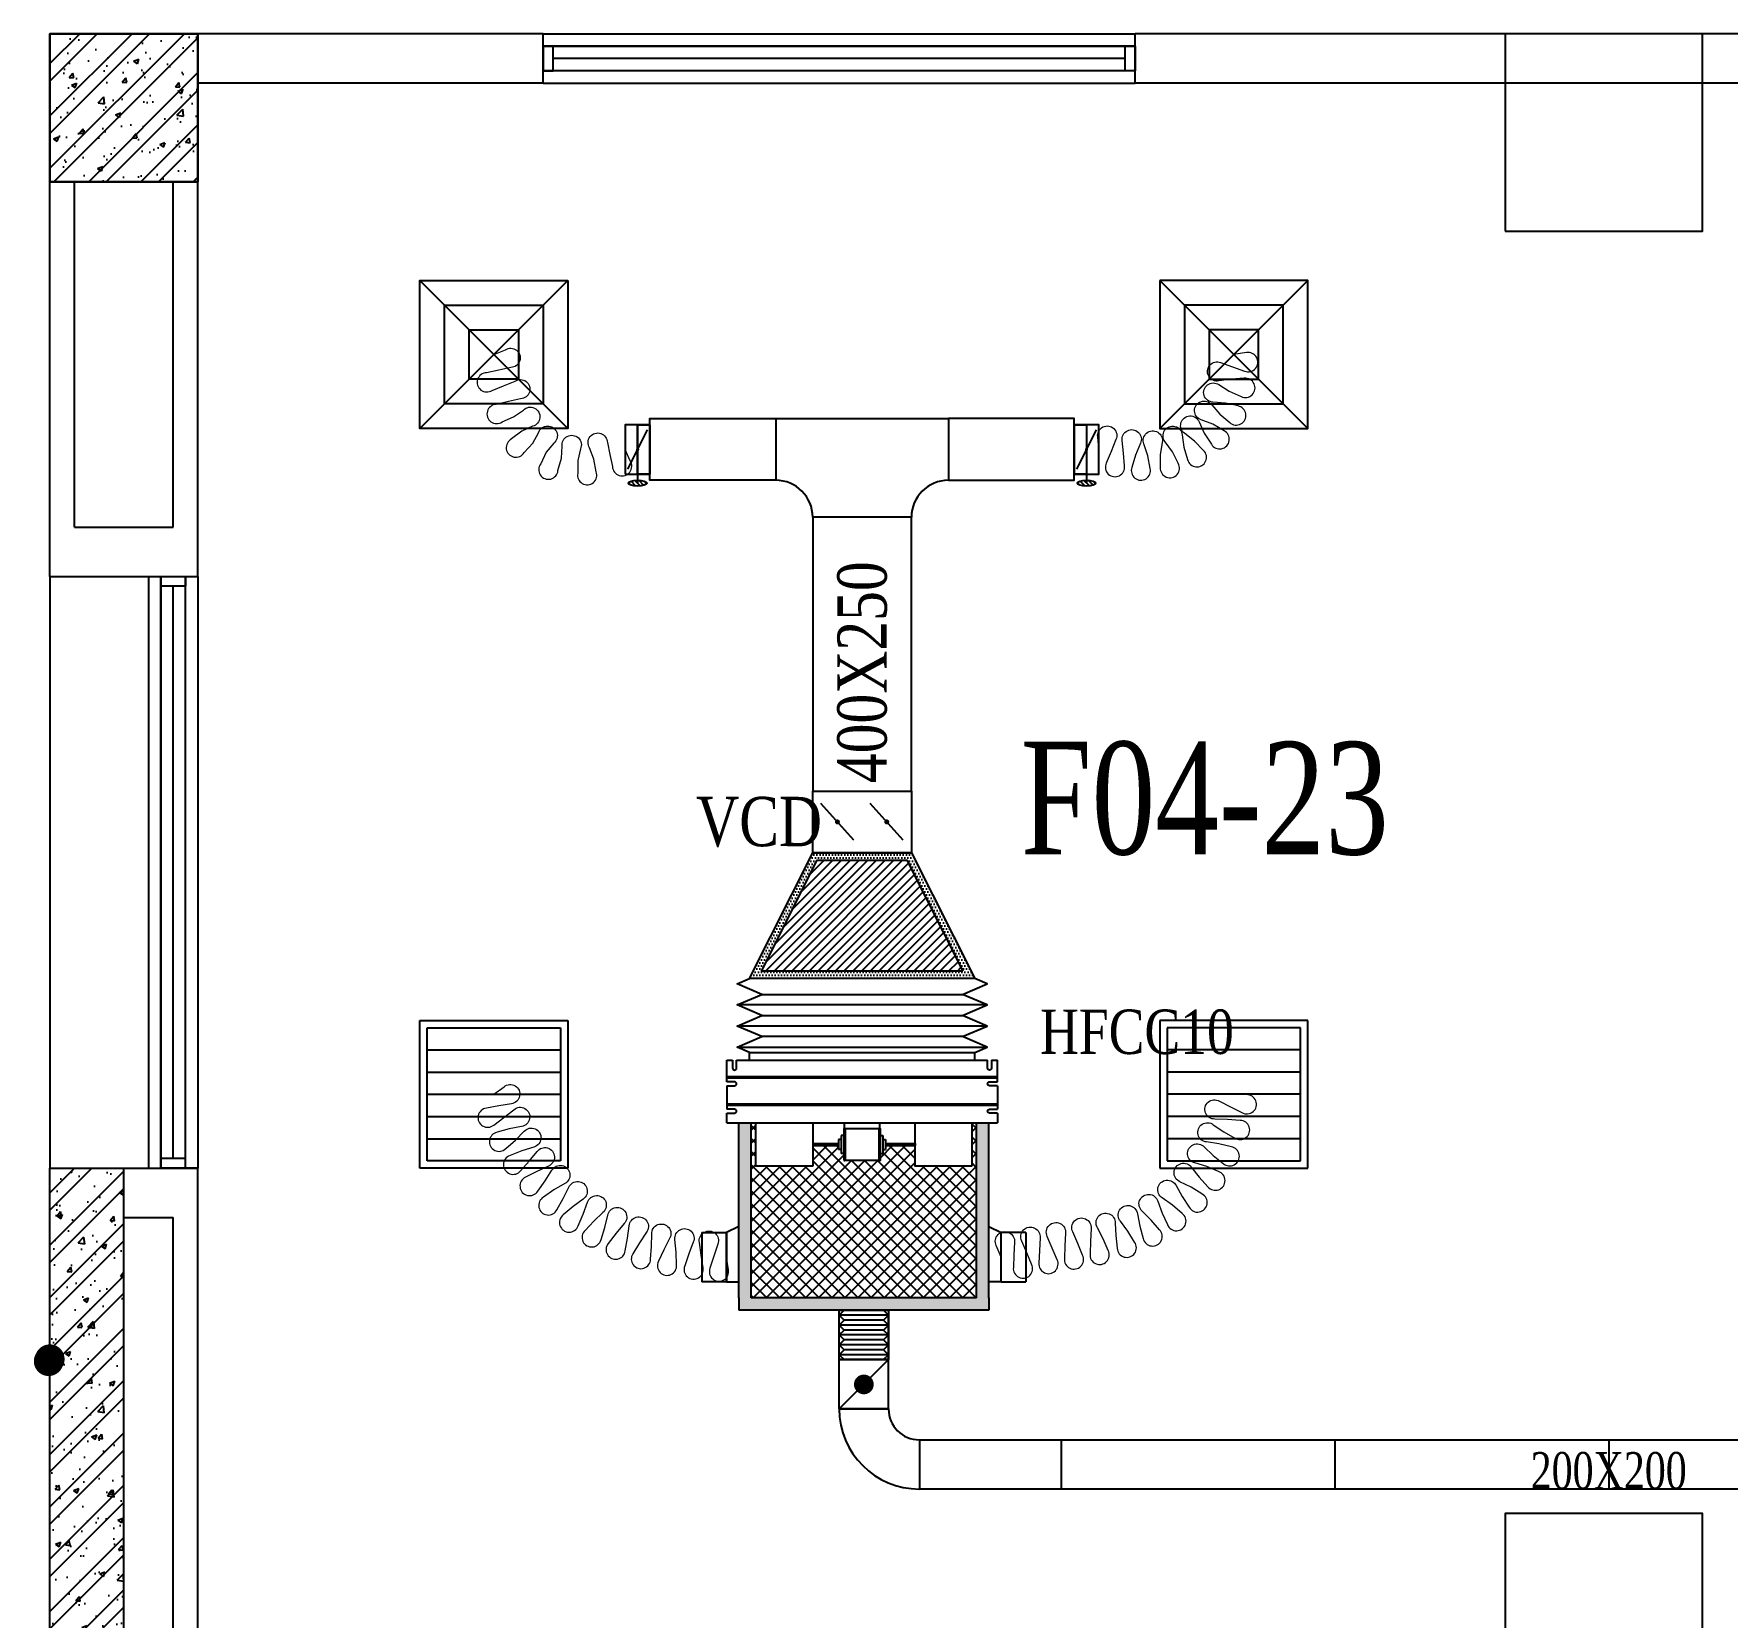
# Model space of a CAD drawing. Header units: metres. Extents: x 352651 to 1421851, y -87441 to -24441.
# Drawn here: x 635317 to 642182, y -40880 to -34460 of the extents above; entities that cross this region are included whole.
import ezdxf
from ezdxf.enums import TextEntityAlignment as Align

# ---------------------------------------------------------------- set-up
doc = ezdxf.new("R2010")
doc.units = ezdxf.units.M
doc.header["$LTSCALE"] = 300
doc.header["$MEASUREMENT"] = 0
for name, color, linetype in [('bat noi mem', 4, 'CONTINUOUS'), ('CUA', 8, 'CONTINUOUS'), ('CUAGIO', 2, 'CONTINUOUS'), ('DIM', 1, 'CONTINUOUS'), ('HATCH', 145, 'CONTINUOUS'), ('KT', 1, 'CONTINUOUS'), ('NOITHAT', 145, 'CONTINUOUS'), ('THAY', 9, 'CONTINUOUS'), ('thiet bi', 11, 'CONTINUOUS'), ('TUONG', 7, 'CONTINUOUS'), ('vach', 6, 'CONTINUOUS')]:
    doc.layers.add(name, color=color, linetype=linetype)
doc.layers.add('noi mem', color=5, linetype='BATTING', lineweight=0)
doc.styles.add('PHU', font='vntimeh.shx', dxfattribs={"width": 0.8})
doc.styles.add('ROMANS', font='romans.shx', dxfattribs={"width": 0.75, "bigfont": 'romancvn.shx'})
doc.linetypes.add('BATTING', pattern='A,0.0001,-0.1,[134,ltypeshp.shx,S=0.1,R=0,X=-0.1,Y=0],-0.2,[134,ltypeshp.shx,S=0.1,R=180,X=0.1,Y=0],-0.1', length=0.4001)

# ---------------------------------------------------------------- blocks, each defined once
blk = doc.blocks.new('cot1')
at = {"layer": 'vach'}
blk.add_lwpolyline([(-400, -400), (400, -400), (400, 400), (-400, 400)], close=True, dxfattribs=at)
blk = doc.blocks.new('SAD')
at = {"layer": 'CUAGIO', "color": 8}
for p, q in [((-300, -300), (300, 300)), ((300, -300), (-300, 300))]:
    blk.add_line(p, q, dxfattribs=at)
at = {"layer": 'CUAGIO'}
blk.add_lwpolyline([(300, -300), (300, 300), (-300, 300), (-300, -300)], close=True, dxfattribs=at)
at = {"layer": 'CUAGIO', "color": 8}
for points in [[(200, -200), (200, 200), (-200, 200), (-200, -200)], [(100, -100), (100, 100), (-100, 100), (-100, -100)]]:
    blk.add_lwpolyline(points, close=True, dxfattribs=at)
blk = doc.blocks.new('SAG')
at = {"layer": 'CUAGIO'}
for p, q in [((-300, 300), (-300, -300)), ((300, 300), (-300, 300)), ((300, -300), (300, 300)), ((-300, -300), (300, -300))]:
    blk.add_line(p, q, dxfattribs=at)
at = {"layer": 'CUAGIO', "color": 8}
for p, q in [((-270, 270), (-270, -270)), ((270, 270), (-270, 270)), ((-180, -270), (-180, 270)), ((-90, -270), (-90, 270)), ((0, -270), (0, 270)), ((90, -270), (90, 270)), ((180, -270), (180, 270)), ((270, -270), (270, 270)), ((-270, -270), (270, -270))]:
    blk.add_line(p, q, dxfattribs=at)
blk = doc.blocks.new('1-van gio D200')
at = {"layer": 'CUAGIO'}
h = blk.add_hatch(dxfattribs=at)
h.set_pattern_fill('ANSI31', color=256, scale=100, style=0)
edge = h.paths.add_edge_path()
edge.add_ellipse((486127, -58494), major_axis=(-38.1, 0), ratio=0.310482, start_angle=0, end_angle=360, ccw=False)
for p, q in [((486167, -58437.3), (486087.1, -58277.5)), ((486127, -58257.4), (486127, -58494))]:
    blk.add_line(p, q, dxfattribs=at)
at = {"layer": 'CUAGIO', "const_width": 3}
for points in [[(486127, -58457.4), (486177, -58457.4), (486177, -58257.4), (486077, -58257.4), (486077, -58457.4), (486127, -58457.4)], [(486167, -58437.3), (486087.1, -58277.5)], [(486127, -58257.4), (486127, -58494)]]:
    blk.add_lwpolyline(points, dxfattribs=at)
at = {"layer": 'CUAGIO'}
blk.add_lwpolyline([(486177, -58457.4), (486077, -58457.4), (486077, -58257.4), (486177, -58257.4)], close=True, dxfattribs=at)
at = {"layer": 'CUAGIO', "const_width": 5.35}
blk.add_lwpolyline([(486130.7, -58357.4, -1), (486123.3, -58357.4, -1)], format="xyb", close=True, dxfattribs=at)
at = {"layer": 'CUAGIO', "extrusion": (0, 0, -1)}
blk.add_ellipse((486127, -58494), major_axis=(-38.1, 0), ratio=0.310482, start_param=-1.570796, end_param=4.712389, dxfattribs=at)
blk = doc.blocks.new('bac noi mem')
at = {"layer": 'bat noi mem'}
for p, q in [((493886.7, -64673), (493866.7, -64693)), ((494066.7, -64693), (493866.7, -64693)), ((493866.7, -64693), (493886.7, -64713)), ((493886.7, -64713), (493866.7, -64733)), ((494066.7, -64733), (493866.7, -64733)), ((493866.7, -64733), (493886.7, -64753)), ((494046.7, -64673), (493886.7, -64673)), ((494046.7, -64713), (493886.7, -64713)), ((494046.7, -64673), (494066.7, -64693)), ((494066.7, -64693), (494046.7, -64713)), ((494046.7, -64713), (494066.7, -64733)), ((494066.7, -64733), (494046.7, -64753)), ((493886.7, -64753), (493866.7, -64773)), ((494066.7, -64773), (493866.7, -64773)), ((493866.7, -64773), (493886.7, -64793)), ((493886.7, -64793), (493866.7, -64813)), ((494046.7, -64753), (493886.7, -64753)), ((494046.7, -64793), (493886.7, -64793)), ((494046.7, -64753), (494066.7, -64773)), ((494066.7, -64773), (494046.7, -64793)), ((494046.7, -64793), (494066.7, -64813)), ((494066.7, -64813), (493866.7, -64813)), ((493866.7, -64813), (493886.7, -64833)), ((493886.7, -64833), (493866.7, -64853)), ((494066.7, -64853), (493866.7, -64853)), ((493866.7, -64853), (493886.7, -64873)), ((494046.7, -64833), (493886.7, -64833)), ((494046.7, -64873), (493886.7, -64873)), ((494066.7, -64813), (494046.7, -64833)), ((494046.7, -64833), (494066.7, -64853)), ((494066.7, -64853), (494046.7, -64873))]:
    blk.add_line(p, q, dxfattribs=at)

msp = doc.modelspace()

# ---------------------------------------------------------------- hatches: boundary and pattern name
at = {"layer": 'CUAGIO'}
h = msp.add_hatch(dxfattribs=at)
h.set_pattern_fill('DOTS', color=256, scale=200, style=0)
h.set_pattern_definition([(0, (-181458.121, -151813.829), (6.25, 12.5), [0, -12.5])])
h.paths.add_polyline_path([(639083.2, -38259.9), (638266.6, -38259.9), (638493.4, -37809.9), (638856.5, -37809.9)], flags=16)
h.paths.add_polyline_path([(639131.9, -38289.9), (638217.9, -38289.9), (638474.9, -37779.9), (638874.9, -37779.9)])
h = msp.add_hatch(dxfattribs=at)
h.set_pattern_fill('ANSI31', color=256, scale=200, style=0)
h.set_pattern_definition([(45, (-181458.12, -151813.829), (-17.6776695, 17.6776695), [])])
h.paths.add_polyline_path([(638978.5, -38052), (638682.1, -38052), (638682.1, -38259.9), (639083.2, -38259.9)])
h.paths.add_polyline_path([(638856.5, -37809.9), (638682.1, -37809.9), (638682.1, -38052), (638978.5, -38052)])
h.paths.add_polyline_path([(638682.1, -37809.9), (638493.4, -37809.9), (638371.4, -38052), (638682.1, -38052)])
h.paths.add_polyline_path([(638682.1, -38052), (638371.4, -38052), (638266.6, -38259.9), (638682.1, -38259.9)])
h = msp.add_hatch(dxfattribs=at)
h.set_pattern_fill('DOTS', color=2, scale=200, style=0)
h.set_pattern_definition([(0, (65569.913, 17957.081), (6.25, 12.5), [0, -12.5])])
h.paths.add_polyline_path([(639138.9, -39585.4), (638225.3, -39585.4), (638225.3, -38875.4), (638175.3, -38875.4), (638175.3, -39585.4), (638175.3, -39635.4), (639188.9, -39635.4), (639188.9, -39585.4), (639188.9, -38875.4), (639138.9, -38875.4)])
at = {"layer": 'CUAGIO', "ltscale": 1.5}
h = msp.add_hatch(dxfattribs=at)
h.set_pattern_fill('ANSI37', color=9, scale=300, style=0)
h.set_pattern_definition([(45, (176396.513, -525.78), (-26.5165043, 26.5165043), []), (135, (176396.513, -525.78), (-26.5165043, -26.5165043), [])])
h.paths.add_polyline_path([(639138.9, -39585.4), (639138.9, -38875.4), (639119.8, -38875.4), (639119.8, -39050.4), (638889.6, -39050.4), (638889.6, -38967.5), (638769.9, -38967.5), (638769.9, -38983.1), (638759.4, -38983.1), (638759.4, -38998.9), (638749.5, -38998.9), (638749.5, -39023.9, -1), (638743, -39026), (638606.8, -39026, -1), (638600.4, -39023.9), (638600.4, -38998.9), (638590.5, -38998.9), (638590.5, -38983.1), (638579.9, -38983.1), (638579.9, -38967.5), (638474.7, -38967.5), (638474.7, -39050.4), (638244.5, -39050.4), (638244.5, -38875.4), (638225.3, -38875.4), (638225.3, -39585.4)])
at = {"layer": 'HATCH', "linetype": 'Continuous'}
h = msp.add_hatch(dxfattribs=at)
h.set_pattern_fill('ANSI32,_O', color=256, scale=400)
h.set_pattern_definition([(45, (177449.62, -347750.56), (-106.066017, 106.066017), []), (45, (177520.33, -347750.56), (-106.066017, 106.066017), [])])
h.paths.add_polyline_path([(635682.1, -39059.6), (635382.1, -39059.6), (635382.1, -39812.4, -0.364811), (635407, -39841.9, -0.364811), (635382.1, -39871.5), (635382.1, -40859.6), (635682.1, -40859.6)])
h.paths.add_polyline_path([(635682.1, -40859.6), (635382.1, -40859.6), (635382.1, -42259.6), (635682.1, -42259.6)])
h = msp.add_hatch(dxfattribs=at)
h.set_pattern_fill('AR-CONC,_O', color=256, scale=30)
h.set_pattern_definition([(50, (177449.62, -347750.56), (215.178055, -18.82564), [22.5, -247.5]), (355, (177449.62, -347750.56), (-41.6254, 225.65764), [18, -198]), (100.4514, (177467.56, -347752.12), (173.552815, 206.83186), [19.12206, -210.34263]), (46.1842, (177449.62, -347690.56), (320.17231, -49.6557), [33.75, -371.25]), (96.6356, (177476.3, -347694.7), (280.39881, 292.23536), [28.68309, -315.5139]), (351.1842, (177449.62, -347690.56), (280.39858, 292.23558), [27, -297]), (21, (177479.62, -347705.56), (179.072116, -120.78567), [22.5, -247.5]), (326, (177479.62, -347705.56), (72.9946, 217.54501), [18, -198]), (71.4514, (177494.55, -347715.62), (252.06679, 96.75915), [19.12206, -210.34263]), (37.5, (177449.624, -347750.556), (3.647957, 99.868156), [0, -195.6, 0, -201, 0, -198.75]), (7.5, (177449.62, -347750.56), (78.920861, 118.323514), [0, -114.6, 0, -191.1, 0, -75.75]), (327.5, (177382.72, -347750.556), (160.146731, -6.766462), [0, -75, 0, -234, 0, -310.5]), (317.5, (177352.72, -347750.56), (174.95585, 30.031495), [0, -97.5, 0, -155.4, 0, -220.5])])
h.paths.add_polyline_path([(635682.1, -39059.6), (635382.1, -39059.6), (635382.1, -39812.4, -0.364811), (635407, -39841.9, -0.364811), (635382.1, -39871.5), (635382.1, -40859.6), (635682.1, -40859.6)])
h.paths.add_polyline_path([(635682.1, -40859.6), (635382.1, -40859.6), (635382.1, -42259.6), (635682.1, -42259.6)])
at = {"layer": 'NOITHAT', "linetype": 'Continuous'}
h = msp.add_hatch(dxfattribs=at)
h.set_pattern_fill('ANSI32,_O', color=256, scale=400)
h.set_pattern_definition([(45, (265784.75, -347750.56), (-106.066017, 106.066017), []), (45, (265855.46, -347750.56), (-106.066017, 106.066017), [])])
h.paths.add_polyline_path([(635682.1, -34859.6), (635682.1, -34459.6), (635382.1, -34459.6), (635382.1, -34859.6)])
h.paths.add_polyline_path([(635982.1, -34859.6), (635982.1, -34459.6), (635682.1, -34459.6), (635682.1, -34859.6)])
h.paths.add_polyline_path([(635682.1, -34859.6), (635682.1, -35059.6), (635982.1, -35059.6), (635982.1, -34859.6)])
h.paths.add_polyline_path([(635682.1, -35059.6), (635682.1, -34859.6), (635382.1, -34859.6), (635382.1, -35059.6)])
h = msp.add_hatch(dxfattribs=at)
h.set_pattern_fill('AR-CONC,_O', color=256, scale=30)
h.set_pattern_definition([(50, (265784.75, -347750.56), (215.178055, -18.82564), [22.5, -247.5]), (355, (265784.75, -347750.56), (-41.6254, 225.65764), [18, -198]), (100.4514, (265802.68, -347752.12), (173.552815, 206.83186), [19.12206, -210.34263]), (46.1842, (265784.75, -347690.56), (320.17231, -49.6557), [33.75, -371.25]), (96.6356, (265811.43, -347694.7), (280.39881, 292.23536), [28.68309, -315.5139]), (351.1842, (265784.75, -347690.56), (280.39858, 292.23558), [27, -297]), (21, (265814.75, -347705.56), (179.072116, -120.78567), [22.5, -247.5]), (326, (265814.75, -347705.56), (72.9946, 217.54501), [18, -198]), (71.4514, (265829.68, -347715.62), (252.06679, 96.75915), [19.12206, -210.34263]), (37.5, (265784.75, -347750.556), (3.647957, 99.868156), [0, -195.6, 0, -201, 0, -198.75]), (7.5, (265784.75, -347750.56), (78.920861, 118.323514), [0, -114.6, 0, -191.1, 0, -75.75]), (327.5, (265717.85, -347750.556), (160.146731, -6.766462), [0, -75, 0, -234, 0, -310.5]), (317.5, (265687.85, -347750.56), (174.95585, 30.031495), [0, -97.5, 0, -155.4, 0, -220.5])])
h.paths.add_polyline_path([(635682.1, -34859.6), (635682.1, -34459.6), (635382.1, -34459.6), (635382.1, -34859.6)])
h.paths.add_polyline_path([(635982.1, -34859.6), (635982.1, -34459.6), (635682.1, -34459.6), (635682.1, -34859.6)])
h.paths.add_polyline_path([(635682.1, -34859.6), (635682.1, -35059.6), (635982.1, -35059.6), (635982.1, -34859.6)])
h.paths.add_polyline_path([(635682.1, -35059.6), (635682.1, -34859.6), (635382.1, -34859.6), (635382.1, -35059.6)])

# ---------------------------------------------------------------- linework, layer by layer
at = {"layer": 'bat noi mem'}
for p, q in [((639131.9, -38289.9), (638217.9, -38289.9)), ((638267.9, -38354.2), (639081.9, -38354.2)), ((639181.9, -38397.1), (638167.9, -38397.1)), ((638267.9, -38439.9), (639081.9, -38439.9)), ((639181.9, -38482.8), (638167.9, -38482.8)), ((638167.9, -38568.5), (639181.9, -38568.5)), ((639081.9, -38525.6), (638267.9, -38525.6))]:
    msp.add_line(p, q, dxfattribs=at)
for points in [[(638217.9, -38589.9), (638167.9, -38568.5), (638267.9, -38525.6), (638167.9, -38482.8), (638267.9, -38439.9), (638167.9, -38397.1), (638267.9, -38354.2), (638167.9, -38311.3), (638217.9, -38289.9)], [(639131.9, -38589.9), (639181.9, -38568.5), (639081.9, -38525.6), (639181.9, -38482.8), (639081.9, -38439.9), (639181.9, -38397.1), (639081.9, -38354.2), (639181.9, -38311.3), (639131.9, -38289.9)]]:
    msp.add_lwpolyline(points, dxfattribs=at)
at = {"layer": 'CUA', "linetype": 'Continuous'}
for p, q in [((637382.1, -34509.6), (639782.1, -34509.6)), ((639782.1, -34509.6), (637382.1, -34509.6)), ((639742.1, -34559.6), (637422.1, -34559.6)), ((639782.1, -34609.6), (637382.1, -34609.6)), ((635832.1, -36659.6), (635832.1, -39059.6)), ((635832.1, -39059.6), (635832.1, -36659.6)), ((635932.1, -39059.6), (635932.1, -36659.6)), ((635882.1, -39019.6), (635882.1, -36699.6))]:
    msp.add_line(p, q, dxfattribs=at)
for points in [[(637382.1, -34609.6), (637422.1, -34609.6), (637422.1, -34509.6), (637382.1, -34509.6)], [(639782.1, -34609.6), (639742.1, -34609.6), (639742.1, -34509.6), (639782.1, -34509.6)], [(635932.1, -36659.6), (635932.1, -36699.6), (635832.1, -36699.6), (635832.1, -36659.6)], [(635932.1, -39059.6), (635932.1, -39019.6), (635832.1, -39019.6), (635832.1, -39059.6)]]:
    msp.add_lwpolyline(points, close=True, dxfattribs=at)
at = {"layer": 'CUAGIO', "ltscale": 1.5}
msp.add_line((638324.9, -36019.9), (639024.9, -36019.9), dxfattribs=at)
at = {"layer": 'CUAGIO', "color": 2}
for p, q in [((638474.9, -36419.9), (638474.9, -37529.9)), ((638874.9, -37529.9), (638874.9, -36419.9)), ((638175.3, -39585.4), (638175.3, -39635.4)), ((639138.9, -39585.4), (638225.3, -39585.4)), ((639188.9, -39585.4), (639188.9, -39635.4))]:
    msp.add_line(p, q, dxfattribs=at)
at = {"layer": 'CUAGIO'}
for p, q in [((638874.9, -36419.9), (638474.9, -36419.9)), ((638641.9, -37729.2), (638508, -37580.6)), ((638841.9, -37729.2), (638708, -37580.6)), ((638175.3, -39585.4), (638175.3, -38875.4)), ((638225.3, -38875.4), (638225.3, -38875.4)), ((638225.3, -39585.4), (638225.3, -38875.4)), ((639138.9, -38875.4), (639138.9, -38875.4)), ((639138.9, -39585.4), (639138.9, -38875.4)), ((639188.9, -39585.4), (639188.9, -38875.4)), ((638025.6, -39320.1), (638025.6, -39520.1)), ((638125.3, -39320.1), (638125.3, -39520.1)), ((638125.3, -39520.1), (638125.3, -39320.1)), ((639238.9, -39520.1), (639238.9, -39320.1)), ((639238.9, -39520.1), (639238.9, -39320.1)), ((639338.6, -39320.1), (639338.6, -39520.1)), ((638125.3, -39520.1), (638025.6, -39520.1)), ((639238.9, -39520.1), (639338.6, -39520.1)), ((639188.9, -39635.4), (638175.3, -39635.4)), ((638582.1, -40035.3), (638582.1, -39635.4)), ((638782.1, -40040.8), (638782.1, -39652.3)), ((638582.1, -39835.4), (638782.1, -39835.4)), ((638782.1, -39835.4), (638582.1, -40035.3)), ((638782.1, -40035.3), (638582.1, -40035.3)), ((638582.1, -40035.3), (638782.1, -40035.3)), ((638782.1, -40035.3), (638582.1, -40035.3)), ((638907.1, -40160.3), (638907.1, -40360.3)), ((638907.1, -40160.3), (649472.2, -40160.3)), ((639482.1, -40160.3), (639482.1, -40360.3)), ((640592.1, -40160.3), (640592.1, -40360.3)), ((641702.1, -40160.3), (641702.1, -40360.3)), ((643712.1, -40360.3), (638907.1, -40360.3))]:
    msp.add_line(p, q, dxfattribs=at)
for points in [[(638324.9, -36269.9), (637814.9, -36269.9), (637814.9, -36019.9), (638324.9, -36019.9)], [(639024.9, -36269.9), (639534.9, -36269.9), (639534.9, -36019.9), (639024.9, -36019.9)], [(637764.9, -36044.9), (637814.9, -36044.9), (637814.9, -36244.9), (637764.9, -36244.9)], [(639534.9, -36044.9), (639584.9, -36044.9), (639584.9, -36244.9), (639534.9, -36244.9)], [(638474.9, -37529.9), (638874.9, -37529.9), (638874.9, -37779.9), (638474.9, -37779.9)], [(639131.9, -38289.9), (638217.9, -38289.9), (638474.9, -37779.9), (638874.9, -37779.9)], [(639083.2, -38259.9), (638266.6, -38259.9), (638493.4, -37809.9), (638856.5, -37809.9)], [(638582.1, -39635.4), (638782.1, -39635.4), (638782.1, -39835.4), (638582.1, -39835.4)]]:
    msp.add_lwpolyline(points, close=True, dxfattribs=at)
for points, const_width in [([(638569.9, -37654.9, 1), (638579.9, -37654.9, 1)], 10), ([(638769.9, -37654.9, 1), (638779.9, -37654.9, 1)], 10), ([(638702.1, -39936, -1), (638662.1, -39936, -1)], 40)]:
    msp.add_lwpolyline(points, format="xyb", close=True, dxfattribs=dict(at, const_width=const_width))
for points in [[(638025.6, -39320.1), (638125.3, -39320.1)], [(638175.3, -39294.9), (638125.3, -39320.1)], [(639188.9, -39294.9), (639238.9, -39320.1)], [(639338.6, -39320.1), (639238.9, -39320.1)], [(638125.3, -39520.1), (638175.3, -39520.1)], [(638125.3, -39520.1), (638175.3, -39520.1)], [(639238.9, -39520.1), (639188.9, -39520.1)], [(639238.9, -39520.1), (639188.9, -39520.1)]]:
    msp.add_lwpolyline(points, dxfattribs=at)
for centre, radius, start, end in [((638324.9, -36419.9), 150, 0, 90), ((639024.9, -36419.9), 150, 90, 180), ((638907.1, -40035.3), 325, 180, 270), ((638907.1, -40035.3), 125, 180, 270)]:
    msp.add_arc(centre, radius, start, end, dxfattribs=at)
at = {"layer": 'DIM'}
msp.add_lwpolyline([(635382.1, -34459.6), (635982.1, -34459.6), (635982.1, -35059.6), (635382.1, -35059.6)], close=True, dxfattribs=at)
at = {"layer": 'HATCH', "linetype": 'Continuous', "const_width": 60}
for points in [[(635347, -39841.9, 1), (635407, -39841.9, 1)], [(635351.6, -39833.5, 1), (635411.6, -39833.5, 1)]]:
    msp.add_lwpolyline(points, format="xyb", close=True, dxfattribs=at)
at = {"layer": 'noi mem', "linetype": 'ByBlock', "ltscale": 1.5}
for points in [[(637182.1, -35759.6), (637228.6, -35740.7, -1.333333), (637250.8, -35812.3), (637201.7, -35823), (637152.7, -35833.7, 1.333333), (637174.8, -35905.3), (637221.3, -35886.4), (637267.8, -35867.6, -1.333333), (637290, -35939.2), (637241, -35949.9), (637191.4, -35962, 1.333333), (637215.3, -36033.1), (637262.1, -36012.8), (637301.7, -35985.1, -1.333333), (637338.9, -36050.3), (637294.9, -36070.3), (637253.8, -36102.3, 1.333333), (637304.8, -36157.4), (637339.9, -36119), (637363.3, -36076.7, -1.333333), (637425.3, -36118.9), (637394.7, -36156.2), (637371.9, -36203, 1.333333), (637441.8, -36230.1), (637456.5, -36180.1), (637458.9, -36131.9, -1.333333), (637533.2, -36142.5), (637522, -36189.5), (637522.1, -36241.6, 1.333333), (637596.8, -36235.2), (637588, -36183.9), (637570.1, -36138, -1.333333), (637642.1, -36116.9), (637651.7, -36165.3), (637663, -36214.2, 1.333333), (637734.4, -36191.2), (637714.9, -36144.9)], [(639634.9, -36144.9), (639630.2, -36093.6, -1.333333), (639704.3, -36104.8), (639684.6, -36152.4), (639664.9, -36200, 1.333333), (639739.1, -36211.2), (639734.3, -36159.9), (639729.5, -36108.7, -1.333333), (639803.6, -36119.8), (639784, -36167.4), (639768.7, -36217.5, 1.333333), (639843.5, -36221.8), (639834.1, -36170.3), (639817.5, -36122.5, -1.333333), (639892.2, -36115.9), (639884.1, -36165.9), (639883.8, -36218.3, 1.333333), (639956.8, -36200.9), (639933, -36154.3), (639903.3, -36113.2, -1.333333), (639973, -36085.5), (639979.6, -36135.7), (639994.4, -36186, 1.333333), (640059.3, -36148.4), (640023, -36110.5), (639982.8, -36079.8, -1.333333), (640041.6, -36033.2), (640062.4, -36079.3), (640091, -36123.3, 1.333333), (640142.4, -36068.6), (640096.8, -36042.8), (640049.4, -36024.9, -1.333333), (640092.4, -35963.4), (640125.5, -36001.6), (640165.5, -36035.5, 1.333333), (640199.1, -35968.4), (640148, -35956.7), (640097.5, -35953.1, -1.333333), (640120.9, -35881.9), (640163.7, -35909), (640211.7, -35930, 1.333333), (640224.6, -35856.1), (640172.3, -35859.6), (640121.3, -35867, -1.333333), (640128.7, -35792.3), (640177.2, -35809.6), (640225.8, -35826.8, 1.333333), (640233.1, -35752.2), (640182.1, -35759.6)], [(637182.1, -38759.6), (637223.3, -38728.8, -1.333333), (637253.1, -38797.7), (637202.5, -38806.7), (637151.9, -38815.7, 1.333333), (637181.7, -38884.5), (637222.9, -38853.7), (637262.8, -38821.9, -1.333333), (637294.7, -38889.8), (637244.7, -38900.2), (637194.8, -38913.6, 1.333333), (637230.3, -38979.7), (637269.1, -38945.4), (637305.2, -38909.3, -1.333333), (637344.4, -38973.3), (637295.8, -38989.1), (637247.7, -39008, 1.333333), (637290.3, -39069.7), (637325, -39031.3), (637357, -38991.6, -1.333333), (637402.9, -39050.8), (637356.4, -39071.9), (637310.6, -39095.9, 1.333333), (637359.8, -39152.6), (637390, -39110.7), (637417.5, -39067.6, -1.333333), (637469.6, -39121.5), (637425.7, -39147.5), (637382.9, -39176.4, 1.333333), (637437.9, -39227.4), (637463.4, -39182.3), (637485.9, -39136.5, -1.333333), (637543.7, -39184.3), (637503, -39215), (637463.5, -39248.5, 1.333333), (637523.9, -39293.1), (637544.2, -39245.5), (637561.6, -39197.5, -1.333333), (637624.3, -39238.7), (637587.1, -39273.7), (637551.6, -39311.3, 1.333333), (637616.5, -39348.9), (637631.5, -39299.4), (637643.5, -39249.8, -1.333333), (637710.3, -39283.8), (637677.2, -39322.7), (637646.1, -39364, 1.333333), (637714.7, -39394.3), (637724.2, -39343.4), (637730.6, -39292.8, -1.333333), (637800.8, -39319.2), (637772.2, -39361.5), (637745.8, -39406, 1.333333), (637817.3, -39428.5), (637821.1, -39376.9), (637821.9, -39325.9, -1.333333), (637894.6, -39344.5), (637870.8, -39389.6), (637849.5, -39436.7, 1.333333), (637923, -39451.3), (637921.2, -39399.6), (637916.4, -39348.8, -1.333333), (637990.6, -39359.2), (637972, -39406.8), (637955.6, -39455.6, 1.333333), (638030.3, -39462.5), (638023.1, -39411.5), (638015.5, -39360.6, -1.333333), (638090.2, -39367), (638074.2, -39415.8), (638058.2, -39464.6, 1.333333), (638132.9, -39470.9), (638125.3, -39420.1)], [(639238.9, -39420.1), (639219.1, -39372.9, -1.333333), (639292.9, -39359.7), (639290.6, -39410.9), (639288.3, -39462.1, 1.333333), (639362.2, -39448.9), (639342.3, -39401.7), (639322.5, -39354.4, -1.333333), (639396.3, -39341.2), (639394, -39392.4), (639391.7, -39443.6, 1.333333), (639465.6, -39430.4), (639445.7, -39383.2), (639425.9, -39336, -1.333333), (639499.7, -39322.8), (639497.4, -39374), (639495.1, -39425.2, 1.333333), (639569, -39412), (639549.1, -39364.7), (639529.3, -39317.5, -1.333333), (639603.1, -39304.3), (639600.8, -39355.5), (639599.1, -39407, 1.333333), (639672.8, -39393), (639652.4, -39345.7), (639628.9, -39300.7, -1.333333), (639701.5, -39281.7), (639703.2, -39332.4), (639709.2, -39383.8, 1.333333), (639780, -39359.2), (639752.8, -39315.1), (639722.6, -39274.3, -1.333333), (639791.3, -39244.2), (639800.8, -39294.1), (639814.8, -39343.9, 1.333333), (639880.9, -39308.5), (639847.1, -39269.3), (639810.9, -39233.7, -1.333333), (639874.1, -39193.2), (639891.3, -39240.9), (639912.8, -39288, 1.333333), (639972.6, -39242.7), (639933.2, -39209.2), (639891.9, -39179.7, -1.333333), (639947.9, -39129.9), (639972.4, -39174.4), (640001, -39217.5, 1.333333), (640053, -39163.4), (640008.8, -39136.5), (639963.4, -39113.8, -1.333333), (640011, -39055.9), (640042.1, -39096), (640077.1, -39134.1, 1.333333), (640120, -39072.6), (640072.1, -39052.9), (640023.8, -39037.5, -1.333333), (640061.8, -38972.9), (640098.7, -39007.6), (640139.2, -39039.8, 1.333333), (640172, -38972.4), (640121.7, -38960.4), (640071.5, -38952.8, -1.333333), (640098.9, -38883), (640140.9, -38911.6), (640185.9, -38937.1, 1.333333), (640207.8, -38865.3), (640156.2, -38861.3), (640105, -38859.9, -1.333333), (640123.5, -38787.2), (640169.2, -38810.5), (640214.9, -38833.7, 1.333333), (640233.4, -38761), (640182.1, -38759.6)]]:
    msp.add_lwpolyline(points, format="xyb", dxfattribs=at)
at = {"layer": 'THAY', "linetype": 'Continuous'}
for p, q in [((637382.1, -34459.6), (639782.1, -34459.6)), ((637382.1, -34659.6), (639782.1, -34659.6)), ((635382.1, -36659.6), (635382.1, -39059.6)), ((635782.1, -36659.6), (635782.1, -39059.6))]:
    msp.add_line(p, q, dxfattribs=at)
msp.add_lwpolyline([(635982.1, -36659.6), (635982.1, -39059.6), (635832.1, -39059.6), (635832.1, -36659.6)], close=True, dxfattribs=at)
at = {"layer": 'thiet bi'}
for p, q in [((638125.9, -38708.9), (638125.9, -38621.4)), ((638125.9, -38621.4), (638149.9, -38621.4)), ((638165.9, -38621.4), (639183.9, -38621.4)), ((638217.9, -38621.4), (638217.9, -38589.9)), ((638217.9, -38589.9), (639131.9, -38589.9)), ((639131.9, -38621.4), (639131.9, -38589.9)), ((639199.9, -38621.4), (639223.9, -38621.4)), ((639223.9, -38708.9), (639223.9, -38621.4)), ((638125.9, -38687.4), (639223.9, -38687.4)), ((638125.9, -38692.4), (639223.9, -38692.4)), ((638125.9, -38798.4), (639223.9, -38798.4)), ((638125.9, -38803.4), (639223.9, -38803.4)), ((638125.9, -38875.4), (638125.9, -38835.9)), ((639223.9, -38835.9), (639223.9, -38875.4)), ((638125.9, -38875.4), (639223.9, -38875.4)), ((638603.6, -38897.5), (638603.6, -38875.4)), ((638606.8, -38899.9), (638606.8, -39026)), ((638743, -38899.9), (638743, -39026)), ((638746.3, -38897.5), (638746.3, -38875.4)), ((638474.7, -38958.4), (638579.9, -38958.4)), ((638474.7, -38967.5), (638579.9, -38967.5)), ((638579.9, -38942.7), (638579.9, -38983.1)), ((638590.5, -38942.7), (638579.9, -38942.7)), ((638590.5, -38983.1), (638579.9, -38983.1)), ((638590.5, -38926.9), (638590.5, -38998.9)), ((638600.4, -38926.9), (638590.5, -38926.9)), ((638749.5, -38926.9), (638759.4, -38926.9)), ((638759.4, -38926.9), (638759.4, -38998.9)), ((638759.4, -38942.7), (638769.9, -38942.7)), ((638759.4, -38983.1), (638769.9, -38983.1)), ((638769.9, -38942.7), (638769.9, -38983.1)), ((638769.9, -38958.4), (638889.6, -38958.4)), ((638769.9, -38967.5), (638889.6, -38967.5)), ((638889.6, -38958.4), (638889.6, -38967.5)), ((638600.4, -38998.9), (638590.5, -38998.9)), ((638749.5, -38998.9), (638759.4, -38998.9))]:
    msp.add_line(p, q, dxfattribs=at)
for points in [[(638149.9, -38621.4), (638149.9, -38653.4, 1), (638165.9, -38653.4), (638165.9, -38621.4)], [(639199.9, -38621.4), (639199.9, -38653.4, -1), (639183.9, -38653.4), (639183.9, -38621.4)], [(638125.9, -38724.9), (638157.9, -38724.9, 1), (638157.9, -38708.9), (638125.9, -38708.9)], [(639223.9, -38724.9), (639191.9, -38724.9, -1), (639191.9, -38708.9), (639223.9, -38708.9)], [(638125.9, -38835.9), (638157.9, -38835.9, 1), (638157.9, -38819.9), (638125.9, -38819.9)], [(639223.9, -38835.9), (639191.9, -38835.9, -1), (639191.9, -38819.9), (639223.9, -38819.9)]]:
    msp.add_lwpolyline(points, format="xyb", dxfattribs=at)
for points in [[(638125.9, -38724.9), (638125.9, -38819.9)], [(639223.9, -38724.9), (639223.9, -38819.9)]]:
    msp.add_lwpolyline(points, dxfattribs=at)
for points in [[(638474.7, -39050.4), (638244.5, -39050.4), (638244.5, -38875.4), (638474.7, -38875.4)], [(638600.4, -39026), (638749.5, -39026), (638749.5, -38899.9), (638600.4, -38899.9)], [(639119.8, -39050.4), (638889.6, -39050.4), (638889.6, -38875.4), (639119.8, -38875.4)]]:
    msp.add_lwpolyline(points, close=True, dxfattribs=at)
for centre, start, end in [((638603.6, -38900.9), 18.04953, 161.95047), ((638746.3, -38900.9), 18.04953, 161.95047), ((638603.6, -39024.9), 198.04953, 341.95047), ((638746.3, -39024.9), 198.04953, 341.95047)]:
    msp.add_arc(centre, 3.41, start, end, dxfattribs=at)
at = {"layer": 'TUONG'}
for p, q in [((637382.1, -34459.6), (635982.1, -34459.6)), ((637382.1, -34659.6), (637382.1, -34459.6)), ((639782.1, -34659.6), (639782.1, -34459.6)), ((643582.1, -34459.6), (639782.1, -34459.6)), ((647282.1, -34459.6), (639832.1, -34459.6)), ((637382.1, -34659.6), (635982.1, -34659.6)), ((643582.1, -34659.6), (639782.1, -34659.6)), ((646682.1, -34659.6), (639832.1, -34659.6)), ((635382.1, -36659.6), (635382.1, -35059.6)), ((635482.1, -36459.6), (635482.1, -35059.6)), ((635882.1, -36459.6), (635882.1, -35059.6)), ((635982.1, -36659.6), (635982.1, -35059.6)), ((635482.1, -36459.6), (635882.1, -36459.6)), ((635382.1, -36659.6), (635982.1, -36659.6)), ((635382.1, -42259.6), (635382.1, -39059.6)), ((635382.1, -39059.6), (635982.1, -39059.6)), ((635682.1, -42259.6), (635682.1, -39059.6)), ((635982.1, -42259.6), (635982.1, -39059.6)), ((635682.1, -39259.6), (635882.1, -39259.6)), ((635882.1, -42059.6), (635882.1, -39259.6))]:
    msp.add_line(p, q, dxfattribs=at)
at = {"layer": 'vach'}
msp.add_lwpolyline([(635382.1, -35059.6), (635982.1, -35059.6), (635982.1, -34459.6), (635382.1, -34459.6)], close=True, dxfattribs=at)
msp.add_lwpolyline([(635382.1, -35059.6), (635982.1, -35059.6), (635982.1, -34459.6), (635382.1, -34459.6)], close=True, dxfattribs=at)

# ---------------------------------------------------------------- block references
at = {"layer": 'CUAGIO', "xscale": -1}
for name, p, rotation in [('SAD', (637182.1, -35759.6), 180), ('SAG', (637182.1, -38759.6), 270)]:
    msp.add_blockref(name, p, dxfattribs=dict(at, rotation=rotation))
at = {"layer": 'CUAGIO'}
for name, p, rotation in [('SAD', (640182.1, -35759.6), 180), ('SAG', (640182.1, -38759.6), 90)]:
    msp.add_blockref(name, p, dxfattribs=dict(at, rotation=rotation))
at = {"layer": 'CUAGIO', "xscale": -1}
for p in [(1123892, 22212.5), (1125712, 22212.5)]:
    msp.add_blockref('1-van gio D200', p, dxfattribs=at)
at = {"layer": 'CUAGIO'}
msp.add_blockref('bac noi mem', (144715.5, 25037.6), dxfattribs=at)
at = {"layer": 'vach'}
for p in [(641682.1, -34859.6), (641682.1, -40859.6)]:
    msp.add_blockref('cot1', p, dxfattribs=at)

# ---------------------------------------------------------------- texts
at = {"layer": 'CUAGIO', "color": 2, "style": 'PHU', "width": 0.75}
msp.add_text('200x200', height=150, dxfattribs=at).set_placement((641702.1, -40360.3), align=Align.CENTER)
at = {"layer": 'CUAGIO', "color": 2, "insert": (638574.7, -37497.8), "char_height": 200, "width": 888.608, "attachment_point": 1, "rotation": 90, "style": 'PHU'}
msp.add_mtext('400x250', dxfattribs=at)
at = {"layer": 'CUAGIO', "color": 2, "attachment_point": 1, "style": 'PHU'}
for s, insert, char_height, width in [('VCD', (638002.2, -37553.3), 200, 439.881), ('hfcc10', (639396.5, -38415.8), 180, 528.56)]:
    msp.add_mtext(s, dxfattribs=dict(at, insert=insert, char_height=char_height, width=width))
at = {"layer": 'KT', "ltscale": 1.5, "insert": (639318.1, -37330.3), "char_height": 456.096, "width": 2517.297, "attachment_point": 1, "style": 'ROMANS'}
msp.add_mtext('{\\fTimes New Roman|b0|i0|c0|p18;F04-23}', dxfattribs=at)

doc.saveas('drawing.dxf')
